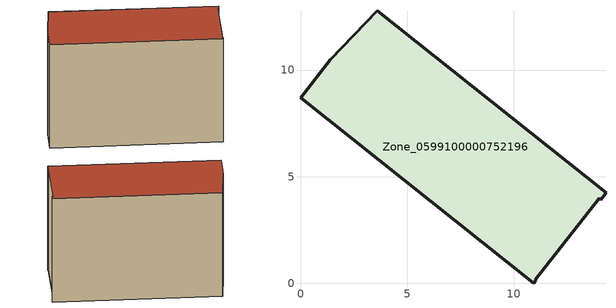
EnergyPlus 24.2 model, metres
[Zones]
Zone_0599100000752196
 floor ground (C_G): 14.06,3.93 13.99,3.98 11,0.17 11.04,0.14 10.93,0 0,8.71 1.4,10.48 3.61,12.79 14.32,4.25 z0.51
 wall outside (C_F): 14.06,3.93 14.32,4.25 3.61,12.79 1.4,10.48 0,8.71 10.93,0 11.04,0.14 11,0.17 13.99,3.98 14.06,3.93 z0.51:9.98
 roof outside (C_R): 13.99,3.98 14.06,3.93 14.32,4.25 3.61,12.79 1.4,10.48 0,8.71 10.93,0 11.04,0.14 11,0.17 z9.98
[BUILDING]
Pand.0599100000752196: North Axis=0; Terrain=City; Loads Convergence Tolerance Value=0.04; Temperature Convergence Tolerance Value=0.4; Solar Distribution=FullExterior; Maximum Number of Warmup Days=25; Minimum Number of Warmup Days=1
[Site:Location]
Rotterdam.The.Hague.AP_ZH_NLD Design_Conditions: Latitude=51.96; Longitude=4.45; Time Zone=1; Elevation=-4.5
[SITE:GROUNDTEMPERATURE:BUILDINGSURFACE]
18, 18, 18, 18, 18, 18, 18, 18, 18, 18, 18, 18
[MATERIAL] Thermal Absorptance=0.9; Solar Absorptance=0.7; Visible Absorptance=0.7
Name | Roughness | Thickness | Conductivity | Density | Specific Heat
G.TI.2006-2014 | MediumSmooth | 0.15 | 0.06 | 540 | 1210
F.TI.2006-2014 | Rough | 0.3 | 0.12 | 1920 | 840
R.TI.2006-2014 | MediumRough | 0.2 | 0.08 | 1500 | 1000
[CONSTRUCTION]
C_G: G.TI.2006-2014
C_F: F.TI.2006-2014
C_R: R.TI.2006-2014
[ZONE]
Zone_0599100000752196: Type=1; Multiplier=1; Ceiling Height=Autocalculate; Volume=Autocalculate; Floor Area=autocalculate; Part of Total Floor Area=Yes
[ZONEINFILTRATION:DESIGNFLOWRATE]
Infil_Zone_0599100000752196: Zone or ZoneList or Space or SpaceList=Zone_0599100000752196; Schedule=AlwaysOn; Design Flow Rate Calculation Method=Flow/Area; Flow Rate per Floor Area=0.0015; Constant Term Coefficient=1; Temperature Term Coefficient=0; Velocity Term Coefficient=0; Velocity Squared Term Coefficient=0
[HVACTEMPLATE:ZONE:IDEALLOADSAIRSYSTEM]
Zone_0599100000752196: Maximum Heating Supply Air Temperature=50; Minimum Cooling Supply Air Temperature=13; Maximum Heating Supply Air Humidity Ratio=0.0156; Minimum Cooling Supply Air Humidity Ratio=0.0077; Heating Limit=NoLimit; Cooling Limit=NoLimit; Dehumidification Control Type=ConstantSensibleHeatRatio; Cooling Sensible Heat Ratio=0.7; Dehumidification Setpoint=60; Humidification Control Type=None; Humidification Setpoint=30; Outdoor Air Method=None; Outdoor Air Flow Rate per Person=0.00944; Outdoor Air Flow Rate per Zone Floor Area=0; Outdoor Air Flow Rate per Zone=0; Demand Controlled Ventilation Type=None; Outdoor Air Economizer Type=NoEconomizer; Heat Recovery Type=None; Sensible Heat Recovery Effectiveness=0.7; Latent Heat Recovery Effectiveness=0.65
[ZONECONTROL:THERMOSTAT]
ThermostatControl_Zone_0599100000752196: Zone or ZoneList=Zone_0599100000752196; Control Type Schedule=DualSetpointControlType; Control 1=Thermostat_Zone_0599100000752196; Temperature Difference Between Cutout And Setpoint=0
[THERMOSTATSETPOINT:DUALSETPOINT]
Thermostat_Zone_0599100000752196: Heating Setpoint Temperature Schedule=HeatingSetpoint_Zone_0599100000752196; Cooling Setpoint Temperature Schedule=CoolingSetpoint_Zone_0599100000752196
[SCHEDULE:COMPACT]
HeatingSetpoint_Zone_0599100000752196: Through: 12/31, For: AllDays, Until: 24:00, 21
CoolingSetpoint_Zone_0599100000752196: Through: 12/31, For: AllDays, Until: 24:00, 24
DualSetpointControlType: Through: 12/31, For: AllDays, Until: 24:00, 4
AlwaysOn: Through: 12/31, For: AllDays, Until: 24:00, 1
